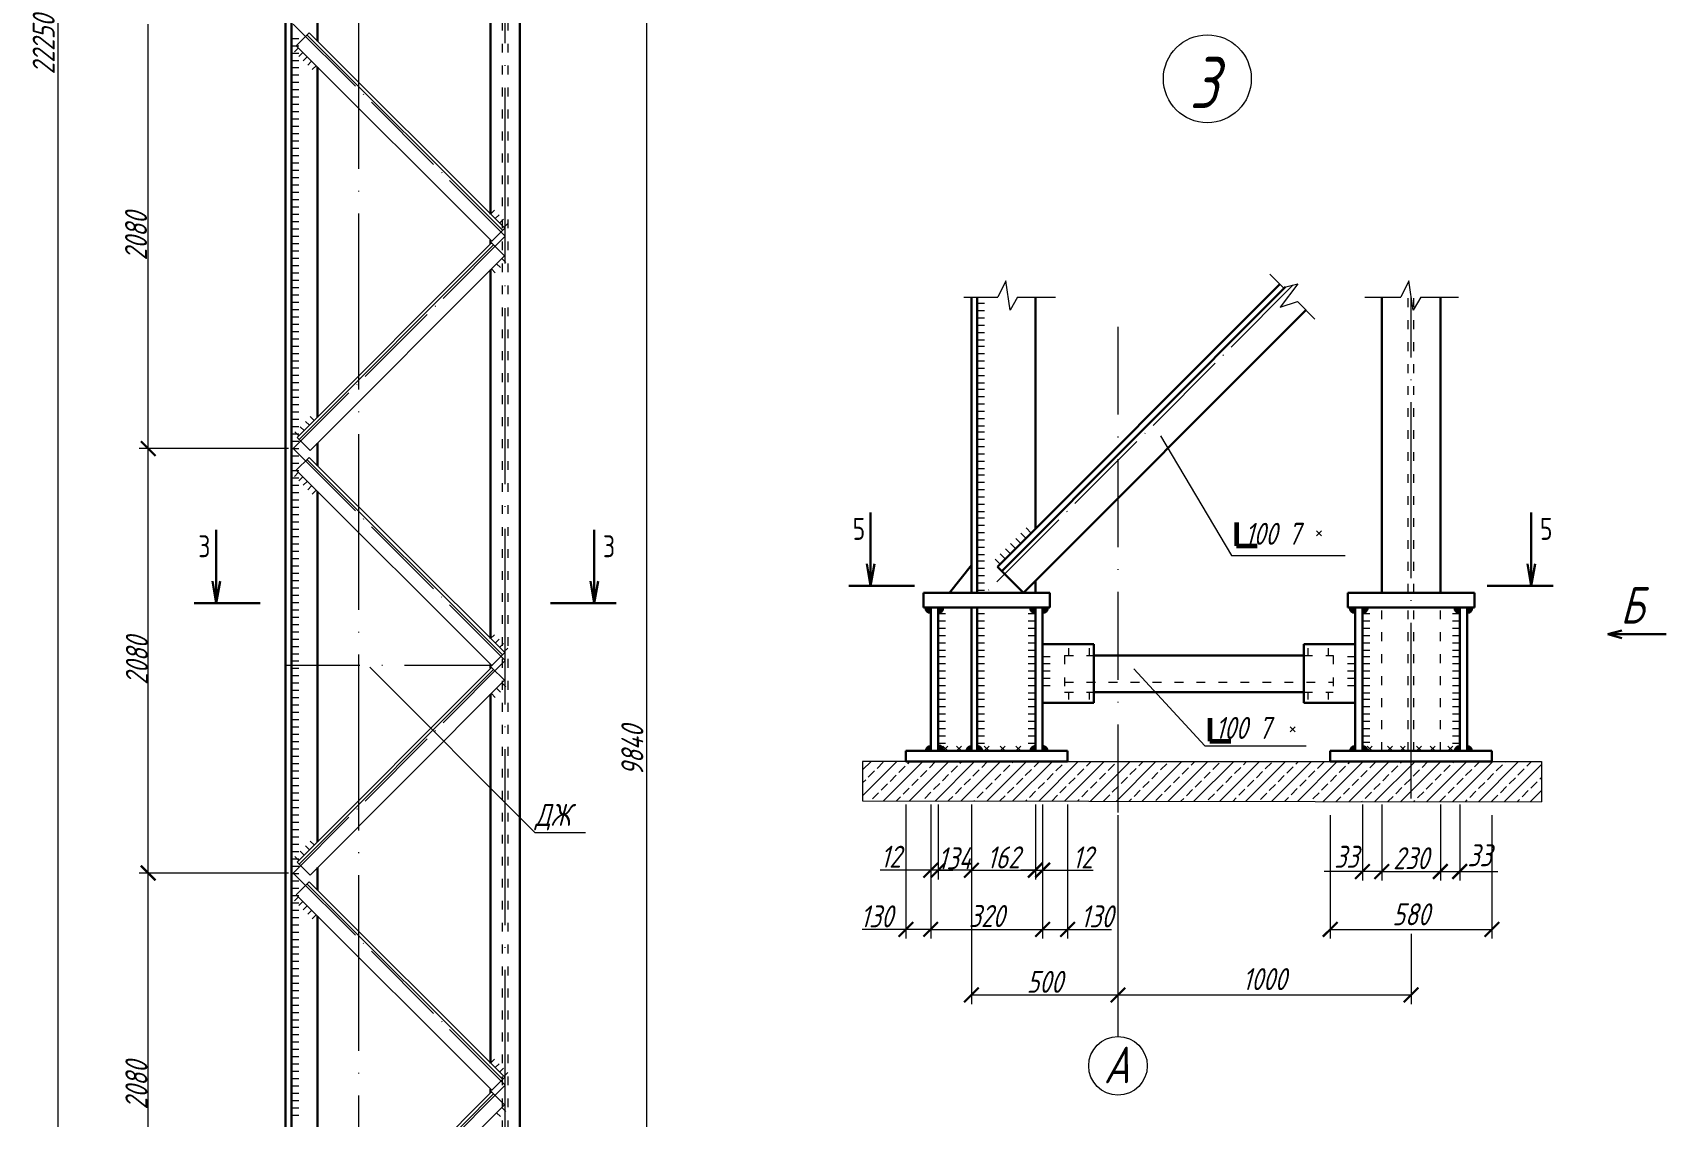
# Model space of a CAD drawing. Header units: millimetres. Extents: x 1665 to 4316, y 443 to 1647.
# Drawn here: x 2148.9 to 2371.9, y 616.8 to 764.9 of the extents above; entities that cross this region are included whole.
import ezdxf

# ---------------------------------------------------------------- set-up
doc = ezdxf.new("R2010")
doc.units = ezdxf.units.MM
for name, pattern in [('ACAD_ISO03W100', [30, 12, -18]), ('ACAD_ISO04W100', [30, 24, -3, 0, -3]), ('ACAD_ISO10W100', [18, 12, -3, 0, -3])]:
    doc.linetypes.add(name, pattern=pattern)
doc.layers.get('0').update_dxf_attribs({"lineweight": 18})
doc.styles.get("Standard").update_dxf_attribs({"font": 'romans.shx', "width": 0.75, "oblique": 15, "height": 1.5})

# ---------------------------------------------------------------- blocks, each defined once
blk = doc.blocks.new('_ArchTick')
at = {"color": 0, "linetype": 'ByBlock', "const_width": 0.15}
blk.add_lwpolyline([(-0.5, -0.5), (0.5, 0.5)], dxfattribs=at)

msp = doc.modelspace()

# ---------------------------------------------------------------- hatches: boundary and pattern name
at = {"transparency": 33554638}
h = msp.add_hatch(color=256, dxfattribs=at)
h.dxf.hatch_style = 1
h.paths.add_polyline_path([(2271.474, 685.615), (2271.474, 686.426), (2270.663, 686.426, 0.4142136)])
h = msp.add_hatch(color=256, dxfattribs=at)
h.dxf.hatch_style = 1
h.paths.add_polyline_path([(2273.284, 686.426), (2272.474, 686.426), (2272.474, 685.615, 0.4142136)])
h = msp.add_hatch(color=256, dxfattribs=at)
h.dxf.hatch_style = 1
h.paths.add_polyline_path([(2285.754, 685.615), (2285.754, 686.426), (2284.943, 686.426, 0.4142136)])
h = msp.add_hatch(color=256, dxfattribs=at)
h.dxf.hatch_style = 1
h.paths.add_polyline_path([(2287.564, 686.426), (2286.754, 686.426), (2286.754, 685.615, 0.4142136)])
h = msp.add_hatch(color=256, dxfattribs=at)
h.dxf.hatch_style = 1
h.paths.add_polyline_path([(2329.394, 685.615), (2329.394, 686.426), (2328.583, 686.426, 0.4142136)])
h = msp.add_hatch(color=256, dxfattribs=at)
h.dxf.hatch_style = 1
h.paths.add_polyline_path([(2331.204, 686.426), (2330.394, 686.426), (2330.394, 685.615, 0.4142136)])
h = msp.add_hatch(color=256, dxfattribs=at)
h.dxf.hatch_style = 1
h.paths.add_polyline_path([(2343.674, 685.615), (2343.674, 686.426), (2342.863, 686.426, 0.4142136)])
h = msp.add_hatch(color=256, dxfattribs=at)
h.dxf.hatch_style = 1
h.paths.add_polyline_path([(2345.484, 686.426), (2344.674, 686.426), (2344.674, 685.615, 0.4142136)])
h = msp.add_hatch(color=256, dxfattribs=at)
h.dxf.hatch_style = 1
h.paths.add_polyline_path([(2270.663, 666.826), (2271.474, 666.826), (2271.474, 667.636, 0.4142136)])
h = msp.add_hatch(color=256, dxfattribs=at)
h.dxf.hatch_style = 1
h.paths.add_polyline_path([(2272.474, 667.636), (2272.474, 666.826), (2273.284, 666.826, 0.4142136)])
h = msp.add_hatch(color=256, dxfattribs=at)
h.dxf.hatch_style = 1
h.paths.add_polyline_path([(2276.223, 666.826), (2277.034, 666.826), (2277.034, 667.636, 0.4142136)])
h = msp.add_hatch(color=256, dxfattribs=at)
h.dxf.hatch_style = 1
h.paths.add_polyline_path([(2277.834, 667.636), (2277.834, 666.826), (2278.644, 666.826, 0.4142136)])
h = msp.add_hatch(color=256, dxfattribs=at)
h.dxf.hatch_style = 1
h.paths.add_polyline_path([(2284.943, 666.826), (2285.754, 666.826), (2285.754, 667.636, 0.4142136)])
h = msp.add_hatch(color=256, dxfattribs=at)
h.dxf.hatch_style = 1
h.paths.add_polyline_path([(2286.754, 667.636), (2286.754, 666.826), (2287.564, 666.826, 0.4142136)])
h = msp.add_hatch(color=256, dxfattribs=at)
h.dxf.hatch_style = 1
h.paths.add_polyline_path([(2328.583, 666.826), (2329.394, 666.826), (2329.394, 667.636, 0.4142136)])
h = msp.add_hatch(color=256, dxfattribs=at)
h.dxf.hatch_style = 1
h.paths.add_polyline_path([(2330.394, 667.636), (2330.394, 666.826), (2331.204, 666.826, 0.4142136)])
h = msp.add_hatch(color=256, dxfattribs=at)
h.dxf.hatch_style = 1
h.paths.add_polyline_path([(2342.863, 666.826), (2343.674, 666.826), (2343.674, 667.636, 0.4142136)])
h = msp.add_hatch(color=256, dxfattribs=at)
h.dxf.hatch_style = 1
h.paths.add_polyline_path([(2344.674, 667.636), (2344.674, 666.826), (2345.484, 666.826, 0.4142136)])
h = msp.add_hatch(dxfattribs=at)
h.set_pattern_fill('JIS_STN_2.5', color=256)
h.set_pattern_definition([(45, (4.3158, 213.0298), (-1.767767, 1.767767), []), (45, (6.0808, 213.0298), (-1.767767, 1.767767), [1.2, -0.5])])
h.paths.add_polyline_path([(2354.837, 665.386), (2354.837, 659.874), (2262.182, 660.039), (2262.182, 665.386), (2268.086, 665.386)])

# ---------------------------------------------------------------- linework, layer by layer
at = {"lineweight": 18}
for p, q in [((2152.389, 538.665), (2152.389, 987.831)), ((2232.708, 538.665), (2232.708, 795.065)), ((2164.671, 708.111), (2164.671, 766.065)), ((2213.326, 738.202), (2186.623, 764.863)), ((2211.558, 736.435), (2184.856, 763.095)), ((2213.043, 737.92), (2186.34, 764.58)), ((2211.539, 736.198), (2184.999, 709.616)), ((2211.822, 735.915), (2185.282, 709.333)), ((2213.307, 734.43), (2186.767, 707.848)), ((2183.832, 708.111), (2163.421, 708.111)), ((2183.832, 708.111), (2163.421, 708.111)), ((2164.671, 650.157), (2164.671, 708.111)), ((2213.326, 680.248), (2186.623, 706.909)), ((2211.558, 678.481), (2184.856, 705.141)), ((2213.043, 679.966), (2186.34, 706.626)), ((2211.539, 678.244), (2184.999, 651.662)), ((2211.822, 677.961), (2185.282, 651.379)), ((2213.307, 676.476), (2186.767, 649.894)), ((2268.086, 659.525), (2268.086, 641.219)), ((2271.474, 659.525), (2271.474, 649.302)), ((2271.474, 659.525), (2271.474, 641.219)), ((2271.474, 658.085), (2271.474, 641.219)), ((2272.474, 659.525), (2272.474, 649.302)), ((2272.474, 659.525), (2272.474, 649.302)), ((2277.034, 659.525), (2277.034, 649.302)), ((2277.034, 659.525), (2277.034, 649.302)), ((2277.034, 658.085), (2277.034, 632.265)), ((2285.754, 659.525), (2285.754, 649.302)), ((2285.754, 659.525), (2285.754, 649.302)), ((2286.754, 659.525), (2286.754, 649.302)), ((2286.754, 659.525), (2286.754, 641.219)), ((2286.754, 658.085), (2286.754, 641.219)), ((2290.166, 659.525), (2290.166, 641.219)), ((2297.034, 658.085), (2297.034, 632.265)), ((2325.994, 658.085), (2325.994, 641.219)), ((2330.394, 659.525), (2330.394, 649.122)), ((2333.034, 659.525), (2333.034, 649.122)), ((2333.034, 659.525), (2333.034, 649.122)), ((2341.034, 659.525), (2341.034, 649.122)), ((2341.034, 659.525), (2341.034, 649.122)), ((2343.674, 659.525), (2343.674, 649.122)), ((2348.074, 658.085), (2348.074, 641.219)), ((2183.832, 650.157), (2163.421, 650.157)), ((2183.832, 650.157), (2163.421, 650.157)), ((2164.671, 592.203), (2164.671, 650.157)), ((2213.326, 622.294), (2186.623, 648.955)), ((2271.474, 650.552), (2264.559, 650.552)), ((2272.474, 650.552), (2271.474, 650.552)), ((2277.034, 650.552), (2272.474, 650.552)), ((2272.474, 650.552), (2274.474, 650.552)), ((2277.034, 650.552), (2285.754, 650.552)), ((2285.754, 650.552), (2283.754, 650.552)), ((2285.754, 650.552), (2286.754, 650.552)), ((2286.754, 650.552), (2293.668, 650.552)), ((2330.394, 650.372), (2325.196, 650.372)), ((2333.034, 650.372), (2330.394, 650.372)), ((2333.034, 650.372), (2341.034, 650.372)), ((2341.034, 650.372), (2343.674, 650.372)), ((2343.674, 650.372), (2348.871, 650.372)), ((2211.558, 620.527), (2184.856, 647.187)), ((2213.043, 622.012), (2186.34, 648.672)), ((2268.086, 642.469), (2262.1, 642.469)), ((2271.474, 642.469), (2268.086, 642.469)), ((2271.474, 642.469), (2286.754, 642.469)), ((2286.754, 642.469), (2290.166, 642.469)), ((2290.166, 642.469), (2296.152, 642.469)), ((2325.994, 642.469), (2348.074, 642.469)), ((2297.034, 641.844), (2297.034, 632.265)), ((2337.034, 641.844), (2337.034, 632.265)), ((2277.034, 633.515), (2297.034, 633.515)), ((2297.034, 633.515), (2337.034, 633.515)), ((2211.539, 620.29), (2184.999, 593.708)), ((2211.822, 620.007), (2185.282, 593.425)), ((2213.307, 618.522), (2186.767, 591.94))]:
    msp.add_line(p, q, dxfattribs=at)
at = {"linetype": 'ACAD_ISO04W100'}
for p, q in [((2193.411, 505.492), (2193.411, 988.725)), ((2213.411, 522.665), (2213.411, 795.465)), ((2337.034, 660.332), (2337.034, 728.777))]:
    msp.add_line(p, q, dxfattribs=at)
at = {"lineweight": 30}
for p, q in [((2215.411, 534.185), (2215.411, 801.187)), ((2183.411, 534.185), (2183.411, 795.465)), ((2184.211, 534.185), (2184.211, 795.465)), ((2211.411, 740.114), (2211.411, 790.485)), ((2187.771, 763.717), (2187.771, 766.808)), ((2187.771, 712.392), (2187.771, 760.184)), ((2211.411, 736.07), (2211.411, 736.581)), ((2211.411, 682.16), (2211.411, 732.531)), ((2319.144, 730.56), (2280.606, 691.961)), ((2319.895, 730.18), (2281.172, 691.395)), ((2277.034, 688.426), (2277.034, 728.777)), ((2277.834, 688.426), (2277.834, 728.777)), ((2322.679, 727.024), (2284.141, 688.426)), ((2285.754, 697.117), (2285.754, 728.777)), ((2333.034, 688.426), (2333.034, 728.777)), ((2341.034, 688.426), (2341.034, 728.777)), ((2187.771, 705.763), (2187.771, 708.854)), ((2187.771, 654.438), (2187.771, 702.23)), ((2263.277, 689.373), (2263.277, 699.373)), ((2353.442, 689.373), (2353.442, 699.373)), ((2173.963, 686.999), (2173.963, 696.999)), ((2225.557, 686.999), (2225.557, 696.999)), ((2263.277, 689.373), (2262.748, 692.377)), ((2263.277, 689.373), (2263.807, 692.377)), ((2274.057, 688.426), (2277.034, 692.186)), ((2280.606, 691.961), (2284.141, 688.426)), ((2353.442, 689.373), (2352.912, 692.377)), ((2353.442, 689.373), (2353.972, 692.377)), ((2173.963, 686.999), (2173.434, 690.003)), ((2173.963, 686.999), (2174.493, 690.003)), ((2225.557, 686.999), (2225.027, 690.003)), ((2225.557, 686.999), (2226.086, 690.003)), ((2260.277, 689.373), (2269.277, 689.373)), ((2285.754, 688.426), (2285.754, 690.04)), ((2347.442, 689.373), (2356.442, 689.373)), ((2170.963, 686.999), (2179.963, 686.999)), ((2219.557, 686.999), (2228.557, 686.999)), ((2270.474, 688.426), (2287.754, 688.426)), ((2270.474, 686.426), (2270.474, 688.426)), ((2287.754, 686.426), (2287.754, 688.426)), ((2328.394, 688.426), (2345.674, 688.426)), ((2328.394, 686.426), (2328.394, 688.426)), ((2345.674, 686.426), (2345.674, 688.426)), ((2270.474, 686.426), (2287.754, 686.426)), ((2271.474, 666.826), (2271.474, 686.426)), ((2272.474, 666.826), (2272.474, 686.426)), ((2277.034, 666.826), (2277.034, 686.426)), ((2277.834, 666.826), (2277.834, 686.426)), ((2285.754, 686.426), (2285.754, 666.826)), ((2286.754, 686.426), (2286.754, 666.826)), ((2328.394, 686.426), (2345.674, 686.426)), ((2329.394, 666.826), (2329.394, 686.426)), ((2330.394, 666.826), (2330.394, 686.426)), ((2343.674, 686.426), (2343.674, 666.826)), ((2344.674, 686.426), (2344.674, 666.826)), ((2363.877, 682.753), (2365.808, 683.27)), ((2363.877, 682.753), (2371.877, 682.753)), ((2363.877, 682.753), (2365.808, 682.235)), ((2293.754, 681.386), (2286.754, 681.386)), ((2293.754, 673.386), (2293.754, 681.386)), ((2329.394, 681.386), (2322.382, 681.386)), ((2322.382, 681.386), (2322.382, 673.386)), ((2211.411, 678.116), (2211.411, 678.627)), ((2293.754, 679.855), (2322.382, 679.855)), ((2211.411, 624.206), (2211.411, 674.577)), ((2286.754, 673.386), (2293.754, 673.386)), ((2293.754, 674.855), (2322.382, 674.855)), ((2322.382, 673.386), (2329.394, 673.386)), ((2268.086, 666.826), (2268.086, 665.386)), ((2268.086, 666.826), (2290.166, 666.826)), ((2290.166, 666.826), (2290.166, 665.386)), ((2325.994, 666.826), (2325.994, 665.386)), ((2325.994, 666.826), (2348.074, 666.826)), ((2348.074, 666.826), (2348.074, 665.386)), ((2268.086, 665.386), (2290.166, 665.386)), ((2325.994, 665.386), (2348.074, 665.386)), ((2187.771, 647.809), (2187.771, 650.9)), ((2187.771, 596.484), (2187.771, 644.276)), ((2211.411, 620.162), (2211.411, 620.673))]:
    msp.add_line(p, q, dxfattribs=at)
at = {"linetype": 'ACAD_ISO03W100', "ltscale": 0.1}
for p, q in [((2213.011, 534.185), (2213.011, 799.336)), ((2213.811, 534.185), (2213.811, 799.336)), ((2336.634, 688.426), (2336.634, 728.777)), ((2337.434, 688.426), (2337.434, 728.777)), ((2333.034, 666.826), (2333.034, 686.426)), ((2336.634, 666.826), (2336.634, 686.426)), ((2337.434, 666.826), (2337.434, 686.426)), ((2341.034, 666.826), (2341.034, 686.426))]:
    msp.add_line(p, q, dxfattribs=at)
at = {"linetype": 'ACAD_ISO04W100', "ltscale": 0.5}
for p, q in [((2184.457, 766.065), (2213.411, 737.111)), ((2213.411, 737.111), (2184.457, 708.111)), ((2320.963, 730.458), (2279.126, 688.554)), ((2184.457, 708.111), (2213.411, 679.157)), ((2213.411, 679.157), (2184.457, 650.157)), ((2184.457, 650.157), (2213.411, 621.203)), ((2213.411, 621.203), (2184.457, 592.203))]:
    msp.add_line(p, q, dxfattribs=at)
for p, q in [((2186.623, 764.863), (2184.856, 763.095)), ((2185.211, 764.065), (2184.211, 764.065)), ((2185.211, 763.065), (2184.211, 763.065)), ((2185.159, 762.792), (2184.627, 762.26)), ((2185.211, 762.065), (2184.211, 762.065)), ((2185.211, 761.065), (2184.211, 761.065)), ((2185.765, 762.187), (2185.233, 761.655)), ((2186.371, 761.582), (2185.839, 761.05)), ((2186.978, 760.976), (2186.446, 760.444)), ((2187.584, 760.371), (2187.052, 759.839)), ((2185.211, 760.065), (2184.211, 760.065)), ((2185.211, 759.065), (2184.211, 759.065)), ((2185.211, 758.065), (2184.211, 758.065)), ((2185.211, 757.065), (2184.211, 757.065)), ((2185.211, 756.065), (2184.211, 756.065)), ((2185.211, 755.065), (2184.211, 755.065)), ((2185.211, 754.065), (2184.211, 754.065)), ((2185.211, 753.065), (2184.211, 753.065)), ((2185.211, 752.065), (2184.211, 752.065)), ((2185.211, 751.065), (2184.211, 751.065)), ((2185.211, 750.065), (2184.211, 750.065)), ((2185.211, 749.065), (2184.211, 749.065)), ((2185.211, 748.065), (2184.211, 748.065)), ((2185.211, 747.065), (2184.211, 747.065)), ((2185.211, 746.065), (2184.211, 746.065)), ((2185.211, 745.065), (2184.211, 745.065)), ((2185.211, 744.065), (2184.211, 744.065)), ((2185.211, 743.065), (2184.211, 743.065)), ((2185.211, 742.065), (2184.211, 742.065)), ((2185.211, 741.065), (2184.211, 741.065)), ((2211.943, 740.646), (2211.411, 740.114)), ((2185.211, 740.065), (2184.211, 740.065)), ((2185.211, 739.065), (2184.211, 739.065)), ((2185.211, 738.065), (2184.211, 738.065)), ((2213.326, 738.202), (2211.558, 736.435)), ((2212.55, 740.041), (2212.018, 739.509)), ((2213.156, 739.436), (2212.624, 738.903)), ((2213.762, 738.83), (2213.23, 738.298)), ((2185.211, 737.065), (2184.211, 737.065)), ((2185.211, 736.065), (2184.211, 736.065)), ((2211.539, 736.198), (2213.307, 734.43)), ((2185.211, 735.065), (2184.211, 735.065)), ((2185.211, 734.065), (2184.211, 734.065)), ((2212.947, 734.069), (2213.482, 733.534)), ((2185.211, 733.065), (2184.211, 733.065)), ((2185.211, 732.065), (2184.211, 732.065)), ((2211.506, 732.626), (2212.041, 732.091)), ((2212.226, 733.348), (2212.761, 732.813)), ((2319.6, 730.104), (2317.77, 731.934)), ((2185.211, 731.065), (2184.211, 731.065)), ((2185.211, 730.065), (2184.211, 730.065)), ((2281.729, 730.994), (2280.628, 728.777)), ((2282.305, 727.022), (2281.729, 730.994)), ((2321.57, 730.615), (2319.169, 727.4)), ((2319.593, 730.102), (2321.57, 730.615)), ((2336.746, 730.994), (2335.644, 728.777)), ((2337.321, 727.022), (2336.746, 730.994)), ((2185.211, 729.065), (2184.211, 729.065)), ((2185.211, 728.065), (2184.211, 728.065)), ((2185.211, 727.065), (2184.211, 727.065)), ((2275.99, 728.777), (2280.628, 728.777)), ((2278.834, 727.915), (2277.834, 727.915)), ((2278.834, 726.915), (2277.834, 726.915)), ((2283.34, 728.784), (2282.305, 727.022)), ((2283.336, 728.777), (2288.512, 728.777)), ((2319.169, 727.4), (2321.515, 728.188)), ((2323.909, 725.794), (2321.515, 728.188)), ((2330.729, 728.777), (2335.644, 728.777)), ((2338.357, 728.784), (2337.321, 727.022)), ((2338.353, 728.777), (2343.529, 728.777)), ((2185.211, 726.065), (2184.211, 726.065)), ((2185.211, 725.065), (2184.211, 725.065)), ((2278.834, 725.915), (2277.834, 725.915)), ((2278.834, 724.915), (2277.834, 724.915)), ((2185.211, 724.065), (2184.211, 724.065)), ((2185.211, 723.065), (2184.211, 723.065)), ((2278.834, 723.915), (2277.834, 723.915)), ((2278.834, 722.915), (2277.834, 722.915)), ((2185.211, 722.065), (2184.211, 722.065)), ((2185.211, 721.065), (2184.211, 721.065)), ((2278.834, 722.052), (2277.834, 722.052)), ((2278.834, 721.052), (2277.834, 721.052)), ((2185.211, 720.065), (2184.211, 720.065)), ((2185.211, 719.065), (2184.211, 719.065)), ((2185.211, 718.065), (2184.211, 718.065)), ((2278.834, 720.052), (2277.834, 720.052)), ((2278.834, 719.052), (2277.834, 719.052)), ((2278.834, 718.052), (2277.834, 718.052)), ((2185.211, 717.065), (2184.211, 717.065)), ((2185.211, 716.065), (2184.211, 716.065)), ((2278.834, 717.052), (2277.834, 717.052)), ((2278.834, 716.19), (2277.834, 716.19)), ((2185.211, 715.065), (2184.211, 715.065)), ((2185.211, 714.065), (2184.211, 714.065)), ((2278.834, 715.19), (2277.834, 715.19)), ((2278.834, 714.19), (2277.834, 714.19)), ((2185.211, 713.065), (2184.211, 713.065)), ((2185.211, 712.065), (2184.211, 712.065)), ((2186.129, 711.818), (2186.664, 711.283)), ((2186.792, 712.481), (2187.326, 711.947)), ((2278.834, 713.19), (2277.834, 713.19)), ((2278.834, 712.19), (2277.834, 712.19)), ((2185.211, 711.065), (2184.211, 711.065)), ((2185.211, 710.065), (2184.211, 710.065)), ((2185.211, 709.065), (2184.211, 709.065)), ((2184.688, 710.375), (2185.223, 709.84)), ((2184.999, 709.616), (2186.767, 707.848)), ((2185.408, 711.096), (2185.943, 710.561)), ((2278.834, 711.19), (2277.834, 711.19)), ((2278.834, 710.327), (2277.834, 710.327)), ((2278.834, 709.327), (2277.834, 709.327)), ((2302.818, 709.862), (2312.523, 693.527)), ((2185.211, 708.065), (2184.211, 708.065)), ((2185.211, 707.065), (2184.211, 707.065)), ((2186.623, 706.909), (2184.856, 705.141)), ((2278.834, 708.327), (2277.834, 708.327)), ((2278.834, 707.327), (2277.834, 707.327)), ((2185.211, 706.065), (2184.211, 706.065)), ((2185.211, 705.065), (2184.211, 705.065)), ((2185.159, 704.838), (2184.627, 704.306)), ((2278.834, 706.327), (2277.834, 706.327)), ((2278.834, 705.327), (2277.834, 705.327)), ((2185.211, 704.065), (2184.211, 704.065)), ((2185.211, 703.065), (2184.211, 703.065)), ((2185.765, 704.233), (2185.233, 703.701)), ((2186.371, 703.628), (2185.839, 703.096)), ((2186.978, 703.022), (2186.446, 702.49)), ((2187.584, 702.417), (2187.052, 701.885)), ((2278.834, 704.465), (2277.834, 704.465)), ((2278.834, 703.465), (2277.834, 703.465)), ((2278.834, 702.465), (2277.834, 702.465)), ((2185.211, 702.065), (2184.211, 702.065)), ((2185.211, 701.065), (2184.211, 701.065)), ((2278.834, 701.465), (2277.834, 701.465)), ((2278.834, 700.465), (2277.834, 700.465)), ((2185.211, 700.065), (2184.211, 700.065)), ((2185.211, 699.065), (2184.211, 699.065)), ((2185.211, 698.065), (2184.211, 698.065)), ((2278.834, 699.465), (2277.834, 699.465)), ((2278.834, 698.602), (2277.834, 698.602)), ((2185.211, 697.065), (2184.211, 697.065)), ((2185.211, 696.065), (2184.211, 696.065)), ((2278.834, 697.602), (2277.834, 697.602)), ((2278.834, 696.602), (2277.834, 696.602)), ((2283.785, 695.146), (2283.078, 695.853)), ((2284.492, 695.853), (2283.785, 696.56)), ((2285.198, 696.561), (2284.491, 697.268)), ((2324.148, 696.897), (2324.826, 696.219)), ((2324.826, 696.897), (2324.148, 696.219)), ((2185.211, 695.065), (2184.211, 695.065)), ((2185.211, 694.065), (2184.211, 694.065)), ((2278.834, 695.602), (2277.834, 695.602)), ((2278.834, 694.602), (2277.834, 694.602)), ((2278.834, 693.602), (2277.834, 693.602)), ((2281.666, 693.023), (2280.959, 693.73)), ((2282.372, 693.73), (2281.665, 694.437)), ((2283.079, 694.438), (2282.372, 695.145)), ((2312.523, 693.527), (2328.052, 693.527)), ((2185.211, 693.065), (2184.211, 693.065)), ((2185.211, 692.065), (2184.211, 692.065)), ((2278.834, 692.74), (2277.834, 692.74)), ((2278.834, 691.74), (2277.834, 691.74)), ((2280.959, 692.315), (2280.252, 693.022)), ((2185.211, 691.065), (2184.211, 691.065)), ((2185.211, 690.065), (2184.211, 690.065)), ((2185.211, 689.065), (2184.211, 689.065)), ((2278.834, 690.74), (2277.834, 690.74)), ((2278.834, 689.74), (2277.834, 689.74)), ((2185.211, 688.065), (2184.211, 688.065)), ((2185.211, 687.065), (2184.211, 687.065)), ((2278.834, 688.74), (2277.834, 688.74)), ((2185.211, 686.065), (2184.211, 686.065)), ((2185.211, 685.065), (2184.211, 685.065)), ((2273.474, 685.563), (2272.474, 685.563)), ((2273.474, 684.563), (2272.474, 684.563)), ((2278.834, 685.563), (2277.834, 685.563)), ((2278.834, 684.563), (2277.834, 684.563)), ((2285.754, 685.563), (2284.754, 685.563)), ((2285.754, 684.563), (2284.754, 684.563)), ((2331.394, 685.563), (2330.394, 685.563)), ((2331.394, 684.563), (2330.394, 684.563)), ((2343.674, 685.563), (2342.674, 685.563)), ((2343.674, 684.563), (2342.674, 684.563)), ((2185.211, 684.065), (2184.211, 684.065)), ((2185.211, 683.065), (2184.211, 683.065)), ((2211.943, 682.692), (2211.411, 682.16)), ((2273.474, 683.563), (2272.474, 683.563)), ((2273.474, 682.563), (2272.474, 682.563)), ((2278.834, 683.563), (2277.834, 683.563)), ((2278.834, 682.563), (2277.834, 682.563)), ((2285.754, 683.563), (2284.754, 683.563)), ((2285.754, 682.563), (2284.754, 682.563)), ((2331.394, 683.563), (2330.394, 683.563)), ((2331.394, 682.563), (2330.394, 682.563)), ((2343.674, 683.563), (2342.674, 683.563)), ((2343.674, 682.563), (2342.674, 682.563)), ((2185.211, 682.065), (2184.211, 682.065)), ((2185.211, 681.065), (2184.211, 681.065)), ((2213.326, 680.248), (2211.558, 678.481)), ((2212.55, 682.087), (2212.018, 681.555)), ((2213.156, 681.482), (2212.624, 680.949)), ((2213.762, 680.876), (2213.23, 680.344)), ((2273.474, 681.563), (2272.474, 681.563)), ((2273.474, 680.563), (2272.474, 680.563)), ((2278.834, 681.563), (2277.834, 681.563)), ((2278.834, 680.563), (2277.834, 680.563)), ((2285.754, 681.563), (2284.754, 681.563)), ((2285.754, 680.563), (2284.754, 680.563)), ((2290.316, 679.855), (2290.316, 680.855)), ((2293.166, 679.855), (2293.166, 680.855)), ((2322.977, 679.855), (2322.977, 680.855)), ((2325.779, 679.855), (2325.779, 680.855)), ((2331.394, 681.563), (2330.394, 681.563)), ((2331.394, 680.563), (2330.394, 680.563)), ((2343.674, 681.563), (2342.674, 681.563)), ((2343.674, 680.563), (2342.674, 680.563)), ((2185.211, 680.065), (2184.211, 680.065)), ((2185.211, 679.065), (2184.211, 679.065)), ((2185.211, 678.065), (2184.211, 678.065)), ((2194.94, 678.287), (2217.439, 655.719)), ((2211.539, 678.244), (2213.307, 676.476)), ((2273.474, 679.701), (2272.474, 679.701)), ((2273.474, 678.701), (2272.474, 678.701)), ((2278.834, 679.701), (2277.834, 679.701)), ((2278.834, 678.701), (2277.834, 678.701)), ((2285.754, 679.701), (2284.754, 679.701)), ((2285.754, 678.701), (2284.754, 678.701)), ((2287.769, 679.701), (2286.769, 679.701)), ((2287.769, 678.701), (2286.769, 678.701)), ((2299.206, 678.042), (2308.896, 667.529)), ((2329.348, 679.701), (2328.348, 679.701)), ((2329.348, 678.701), (2328.348, 678.701)), ((2331.394, 679.701), (2330.394, 679.701)), ((2331.394, 678.701), (2330.394, 678.701)), ((2343.674, 679.701), (2342.674, 679.701)), ((2343.674, 678.701), (2342.674, 678.701)), ((2185.211, 677.065), (2184.211, 677.065)), ((2185.211, 676.065), (2184.211, 676.065)), ((2212.947, 676.115), (2213.482, 675.58)), ((2273.474, 677.701), (2272.474, 677.701)), ((2273.474, 676.701), (2272.474, 676.701)), ((2273.474, 675.701), (2272.474, 675.701)), ((2278.834, 677.701), (2277.834, 677.701)), ((2278.834, 676.701), (2277.834, 676.701)), ((2278.834, 675.701), (2277.834, 675.701)), ((2285.754, 677.701), (2284.754, 677.701)), ((2285.754, 676.701), (2284.754, 676.701)), ((2285.754, 675.701), (2284.754, 675.701)), ((2287.769, 677.701), (2286.769, 677.701)), ((2287.769, 676.701), (2286.769, 676.701)), ((2287.769, 675.701), (2286.769, 675.701)), ((2329.348, 677.701), (2328.348, 677.701)), ((2329.348, 676.701), (2328.348, 676.701)), ((2329.348, 675.701), (2328.348, 675.701)), ((2331.394, 677.701), (2330.394, 677.701)), ((2331.394, 676.701), (2330.394, 676.701)), ((2331.394, 675.701), (2330.394, 675.701)), ((2343.674, 677.701), (2342.674, 677.701)), ((2343.674, 676.701), (2342.674, 676.701)), ((2343.674, 675.701), (2342.674, 675.701)), ((2185.211, 675.065), (2184.211, 675.065)), ((2185.211, 674.065), (2184.211, 674.065)), ((2211.506, 674.672), (2212.041, 674.137)), ((2212.226, 675.394), (2212.761, 674.859)), ((2273.474, 674.701), (2272.474, 674.701)), ((2273.474, 673.838), (2272.474, 673.838)), ((2278.834, 674.701), (2277.834, 674.701)), ((2278.834, 673.838), (2277.834, 673.838)), ((2285.754, 674.701), (2284.754, 674.701)), ((2285.754, 673.838), (2284.754, 673.838)), ((2290.316, 673.855), (2290.316, 674.855)), ((2293.166, 673.855), (2293.166, 674.855)), ((2322.977, 673.855), (2322.977, 674.855)), ((2325.779, 673.855), (2325.779, 674.855)), ((2331.394, 674.701), (2330.394, 674.701)), ((2331.394, 673.838), (2330.394, 673.838)), ((2343.674, 674.701), (2342.674, 674.701)), ((2343.674, 673.838), (2342.674, 673.838)), ((2185.211, 673.065), (2184.211, 673.065)), ((2185.211, 672.065), (2184.211, 672.065)), ((2273.474, 672.838), (2272.474, 672.838)), ((2273.474, 671.838), (2272.474, 671.838)), ((2278.834, 672.838), (2277.834, 672.838)), ((2278.834, 671.838), (2277.834, 671.838)), ((2285.754, 672.838), (2284.754, 672.838)), ((2285.754, 671.838), (2284.754, 671.838)), ((2331.394, 672.838), (2330.394, 672.838)), ((2331.394, 671.838), (2330.394, 671.838)), ((2343.674, 672.838), (2342.674, 672.838)), ((2343.674, 671.838), (2342.674, 671.838)), ((2185.211, 671.065), (2184.211, 671.065)), ((2185.211, 670.065), (2184.211, 670.065)), ((2185.211, 669.065), (2184.211, 669.065)), ((2273.474, 670.838), (2272.474, 670.838)), ((2273.474, 669.838), (2272.474, 669.838)), ((2278.834, 670.838), (2277.834, 670.838)), ((2278.834, 669.838), (2277.834, 669.838)), ((2285.754, 670.838), (2284.754, 670.838)), ((2285.754, 669.838), (2284.754, 669.838)), ((2320.52, 670.123), (2321.198, 669.445)), ((2321.198, 670.123), (2320.52, 669.445)), ((2331.394, 670.838), (2330.394, 670.838)), ((2331.394, 669.838), (2330.394, 669.838)), ((2343.674, 670.838), (2342.674, 670.838)), ((2343.674, 669.838), (2342.674, 669.838)), ((2185.211, 668.065), (2184.211, 668.065)), ((2185.211, 667.065), (2184.211, 667.065)), ((2273.474, 668.838), (2272.474, 668.838)), ((2273.474, 667.838), (2272.474, 667.838)), ((2273.139, 667.502), (2273.817, 666.823)), ((2273.817, 667.502), (2273.139, 666.823)), ((2275.016, 667.502), (2275.695, 666.823)), ((2275.695, 667.502), (2275.016, 666.823)), ((2278.834, 668.838), (2277.834, 668.838)), ((2278.834, 667.838), (2277.834, 667.838)), ((2278.786, 667.502), (2279.465, 666.823)), ((2279.465, 667.502), (2278.786, 666.823)), ((2280.974, 667.502), (2281.652, 666.823)), ((2281.652, 667.502), (2280.974, 666.823)), ((2283.096, 667.502), (2283.774, 666.823)), ((2283.774, 667.502), (2283.096, 666.823)), ((2285.754, 668.838), (2284.754, 668.838)), ((2285.754, 667.838), (2284.754, 667.838)), ((2308.896, 667.529), (2322.719, 667.529)), ((2331.394, 668.838), (2330.394, 668.838)), ((2331.394, 667.976), (2330.394, 667.976)), ((2331.059, 667.502), (2331.737, 666.823)), ((2331.737, 667.502), (2331.059, 666.823)), ((2333.838, 667.502), (2334.516, 666.823)), ((2334.516, 667.502), (2333.838, 666.823)), ((2335.574, 667.502), (2336.252, 666.823)), ((2336.252, 667.502), (2335.574, 666.823)), ((2337.764, 667.502), (2338.443, 666.823)), ((2338.443, 667.502), (2337.764, 666.823)), ((2339.658, 667.502), (2340.336, 666.823)), ((2340.336, 667.502), (2339.658, 666.823)), ((2342.053, 667.502), (2342.731, 666.823)), ((2342.731, 667.502), (2342.053, 666.823)), ((2343.674, 668.838), (2342.674, 668.838)), ((2343.674, 667.838), (2342.674, 667.838)), ((2185.211, 666.065), (2184.211, 666.065)), ((2185.211, 665.065), (2184.211, 665.065)), ((2268.086, 665.386), (2262.182, 665.386)), ((2262.182, 665.386), (2262.182, 660.039)), ((2268.086, 665.386), (2354.837, 665.386)), ((2354.837, 665.386), (2354.837, 659.874)), ((2185.211, 664.065), (2184.211, 664.065)), ((2185.211, 663.065), (2184.211, 663.065)), ((2185.211, 662.065), (2184.211, 662.065)), ((2185.211, 661.065), (2184.211, 661.065)), ((2185.211, 660.065), (2184.211, 660.065)), ((2262.182, 660.039), (2354.837, 659.874)), ((2185.211, 659.065), (2184.211, 659.065)), ((2185.211, 658.065), (2184.211, 658.065)), ((2185.211, 657.065), (2184.211, 657.065)), ((2185.211, 656.065), (2184.211, 656.065)), ((2217.439, 655.719), (2224.351, 655.719)), ((2185.211, 655.065), (2184.211, 655.065)), ((2185.211, 654.065), (2184.211, 654.065)), ((2186.129, 653.864), (2186.664, 653.329)), ((2186.792, 654.527), (2187.326, 653.993)), ((2185.211, 653.065), (2184.211, 653.065)), ((2185.211, 652.065), (2184.211, 652.065)), ((2184.688, 652.421), (2185.223, 651.886)), ((2184.999, 651.662), (2186.767, 649.894)), ((2185.408, 653.142), (2185.943, 652.607)), ((2185.211, 651.065), (2184.211, 651.065)), ((2185.211, 650.065), (2184.211, 650.065)), ((2185.211, 649.065), (2184.211, 649.065)), ((2186.623, 648.955), (2184.856, 647.187)), ((2185.211, 648.065), (2184.211, 648.065)), ((2185.211, 647.065), (2184.211, 647.065)), ((2185.159, 646.884), (2184.627, 646.352)), ((2185.211, 646.065), (2184.211, 646.065)), ((2185.211, 645.065), (2184.211, 645.065)), ((2185.765, 646.279), (2185.233, 645.747)), ((2186.371, 645.674), (2185.839, 645.142)), ((2186.978, 645.068), (2186.446, 644.536)), ((2187.584, 644.463), (2187.052, 643.931)), ((2185.211, 644.065), (2184.211, 644.065)), ((2185.211, 643.065), (2184.211, 643.065)), ((2185.211, 642.065), (2184.211, 642.065)), ((2185.211, 641.065), (2184.211, 641.065)), ((2185.211, 640.065), (2184.211, 640.065)), ((2185.211, 639.065), (2184.211, 639.065)), ((2185.211, 638.065), (2184.211, 638.065)), ((2185.211, 637.065), (2184.211, 637.065)), ((2185.211, 636.065), (2184.211, 636.065)), ((2185.211, 635.065), (2184.211, 635.065)), ((2185.211, 634.065), (2184.211, 634.065)), ((2185.211, 633.065), (2184.211, 633.065)), ((2185.211, 632.065), (2184.211, 632.065)), ((2185.211, 631.065), (2184.211, 631.065)), ((2185.211, 630.065), (2184.211, 630.065)), ((2185.211, 629.065), (2184.211, 629.065)), ((2185.211, 628.065), (2184.211, 628.065)), ((2185.211, 627.065), (2184.211, 627.065)), ((2185.211, 626.065), (2184.211, 626.065)), ((2185.211, 625.065), (2184.211, 625.065)), ((2211.943, 624.738), (2211.411, 624.206)), ((2185.211, 624.065), (2184.211, 624.065)), ((2185.211, 623.065), (2184.211, 623.065)), ((2213.326, 622.294), (2211.558, 620.527)), ((2212.55, 624.133), (2212.018, 623.601)), ((2213.156, 623.528), (2212.624, 622.995)), ((2213.762, 622.922), (2213.23, 622.39)), ((2185.211, 622.065), (2184.211, 622.065)), ((2185.211, 621.065), (2184.211, 621.065)), ((2185.211, 620.065), (2184.211, 620.065)), ((2211.539, 620.29), (2213.307, 618.522)), ((2185.211, 619.065), (2184.211, 619.065)), ((2185.211, 618.065), (2184.211, 618.065)), ((2212.947, 618.161), (2213.482, 617.626)), ((2185.211, 617.065), (2184.211, 617.065)), ((2212.226, 617.44), (2212.761, 616.905))]:
    msp.add_line(p, q)
at = {"linetype": 'ACAD_ISO10W100'}
for p, q in [((2297.034, 724.743), (2297.034, 627.848)), ((2211.646, 678.503), (2183.4, 678.503))]:
    msp.add_line(p, q, dxfattribs=at)
at = {"lineweight": 60}
for p, q in [((2313.215, 698.002), (2313.215, 694.849)), ((2313.215, 694.849), (2316.046, 694.849)), ((2309.587, 671.317), (2309.587, 668.163)), ((2309.587, 668.163), (2312.418, 668.163))]:
    msp.add_line(p, q, dxfattribs=at)
at = {"linetype": 'ACAD_ISO03W100', "lineweight": 20, "ltscale": 0.1}
for p, q in [((2289.754, 679.855), (2293.754, 679.855)), ((2289.754, 679.855), (2289.754, 674.855)), ((2322.382, 679.855), (2326.382, 679.855)), ((2326.382, 679.855), (2326.382, 674.855)), ((2289.754, 676.215), (2326.382, 676.215)), ((2289.754, 674.855), (2293.754, 674.855)), ((2322.382, 674.855), (2326.382, 674.855))]:
    msp.add_line(p, q, dxfattribs=at)
for centre, radius in [((2309.231, 758.597), 6), ((2297.034, 623.848), 4)]:
    msp.add_circle(centre, radius)
for centre, start, end in [((2271.474, 686.426), 180, 270), ((2272.474, 686.426), 270, 0), ((2285.754, 686.426), 180, 270), ((2286.754, 686.426), 270, 360), ((2329.394, 686.426), 180, 270), ((2330.394, 686.426), 270, 360), ((2343.674, 686.426), 180, 270), ((2344.674, 686.426), 270, 360), ((2272.474, 666.826), 360, 450)]:
    msp.add_arc(centre, 0.81, start, end)

# ---------------------------------------------------------------- block references
at = {"lineweight": 18, "xscale": 2, "yscale": 2, "zscale": 2}
for p, rotation in [((2164.671, 708.111), 270), ((2164.671, 708.111), 90), ((2164.671, 650.157), 270), ((2164.671, 650.157), 90), ((2272.474, 650.552), 180), ((2272.474, 650.552), 180), ((2277.034, 650.552), 180), ((2286.754, 650.552), 180), ((2330.394, 650.372), 180), ((2333.034, 650.372), 180), ((2341.034, 650.372), 180), ((2268.086, 642.469), 180), ((2271.474, 642.469), 180), ((2286.754, 642.469), 180), ((2325.994, 642.469), 180), ((2277.034, 633.515), 180), ((2297.034, 633.515), 180)]:
    msp.add_blockref('_ArchTick', p, dxfattribs=dict(at, rotation=rotation))
for p in [(2271.474, 650.552), (2277.034, 650.552), (2285.754, 650.552), (2285.754, 650.552), (2333.034, 650.372), (2341.034, 650.372), (2343.674, 650.372), (2271.474, 642.469), (2286.754, 642.469), (2290.166, 642.469), (2348.074, 642.469), (2297.034, 633.515), (2337.034, 633.515)]:
    msp.add_blockref('_ArchTick', p, dxfattribs=at)

# ---------------------------------------------------------------- texts
at = {"char_height": 3, "width": 20, "attachment_point": 5, "rotation": 90}
for s, insert in [('22250', (2150.402, 763.248)), ('2080', (2163.008, 737.088)), ('2080', (2163.127, 679.134)), ('9840', (2230.746, 666.865)), ('2080', (2163.06, 621.18))]:
    msp.add_mtext(s, dxfattribs=dict(at, insert=insert))
for s, width, gutter_width, heights, insert, char_height, attachment_point in [('3', 19.25403, 7.5, [0], (2306.796, 761.583), 7, 1), ('{\\Q0;5}', 2.98274, 7.5, [0], (2260.823, 698.648), 3, 1), ('   100 7', 22.94433, 7.5, [0], (2309.885, 697.976), 3, 1), ('{\\Q0;5}', 2.98274, 7.5, [0], (2354.631, 698.648), 3, 1), ('{\\Q0;3}', 2.98274, 7.5, [0], (2171.509, 696.274), 3, 1), ('{\\Q0;3}', 2.98274, 7.5, [0], (2226.746, 696.274), 3, 1), ('Б', 5.50366, 12.5, [7.743], (2365.61, 689.219), 5, 1), ('   100 7', 22.94433, 7.5, [0], (2305.855, 671.47), 3, 1), ('ДЖ', 22.94433, 7.5, [0], (2217.473, 659.6), 3, 1), ('А', 8.20492, 7.5, [0], (2296.855, 623.961), 5, 5)]:
    msp.add_mtext_dynamic_manual_height_columns(s, width=width, gutter_width=gutter_width, heights=heights, dxfattribs=dict(insert=insert, char_height=char_height, attachment_point=attachment_point))
at = {"char_height": 3, "width": 20, "attachment_point": 5}
for s, insert in [('12', (2266.016, 652.391)), ('134', (2274.754, 652.172)), ('162', (2281.394, 652.299)), ('12', (2292.211, 652.291)), ('33', (2328.204, 652.378)), ('230', (2337.034, 652.183)), ('33', (2346.388, 652.588)), ('130', (2264.093, 644.25)), ('320', (2279.114, 644.294)), ('130', (2294.159, 644.244)), ('580', (2337.034, 644.53)), ('500', (2287.034, 635.309)), ('1000', (2317.034, 635.682))]:
    msp.add_mtext(s, dxfattribs=dict(at, insert=insert))

doc.saveas('drawing.dxf')
